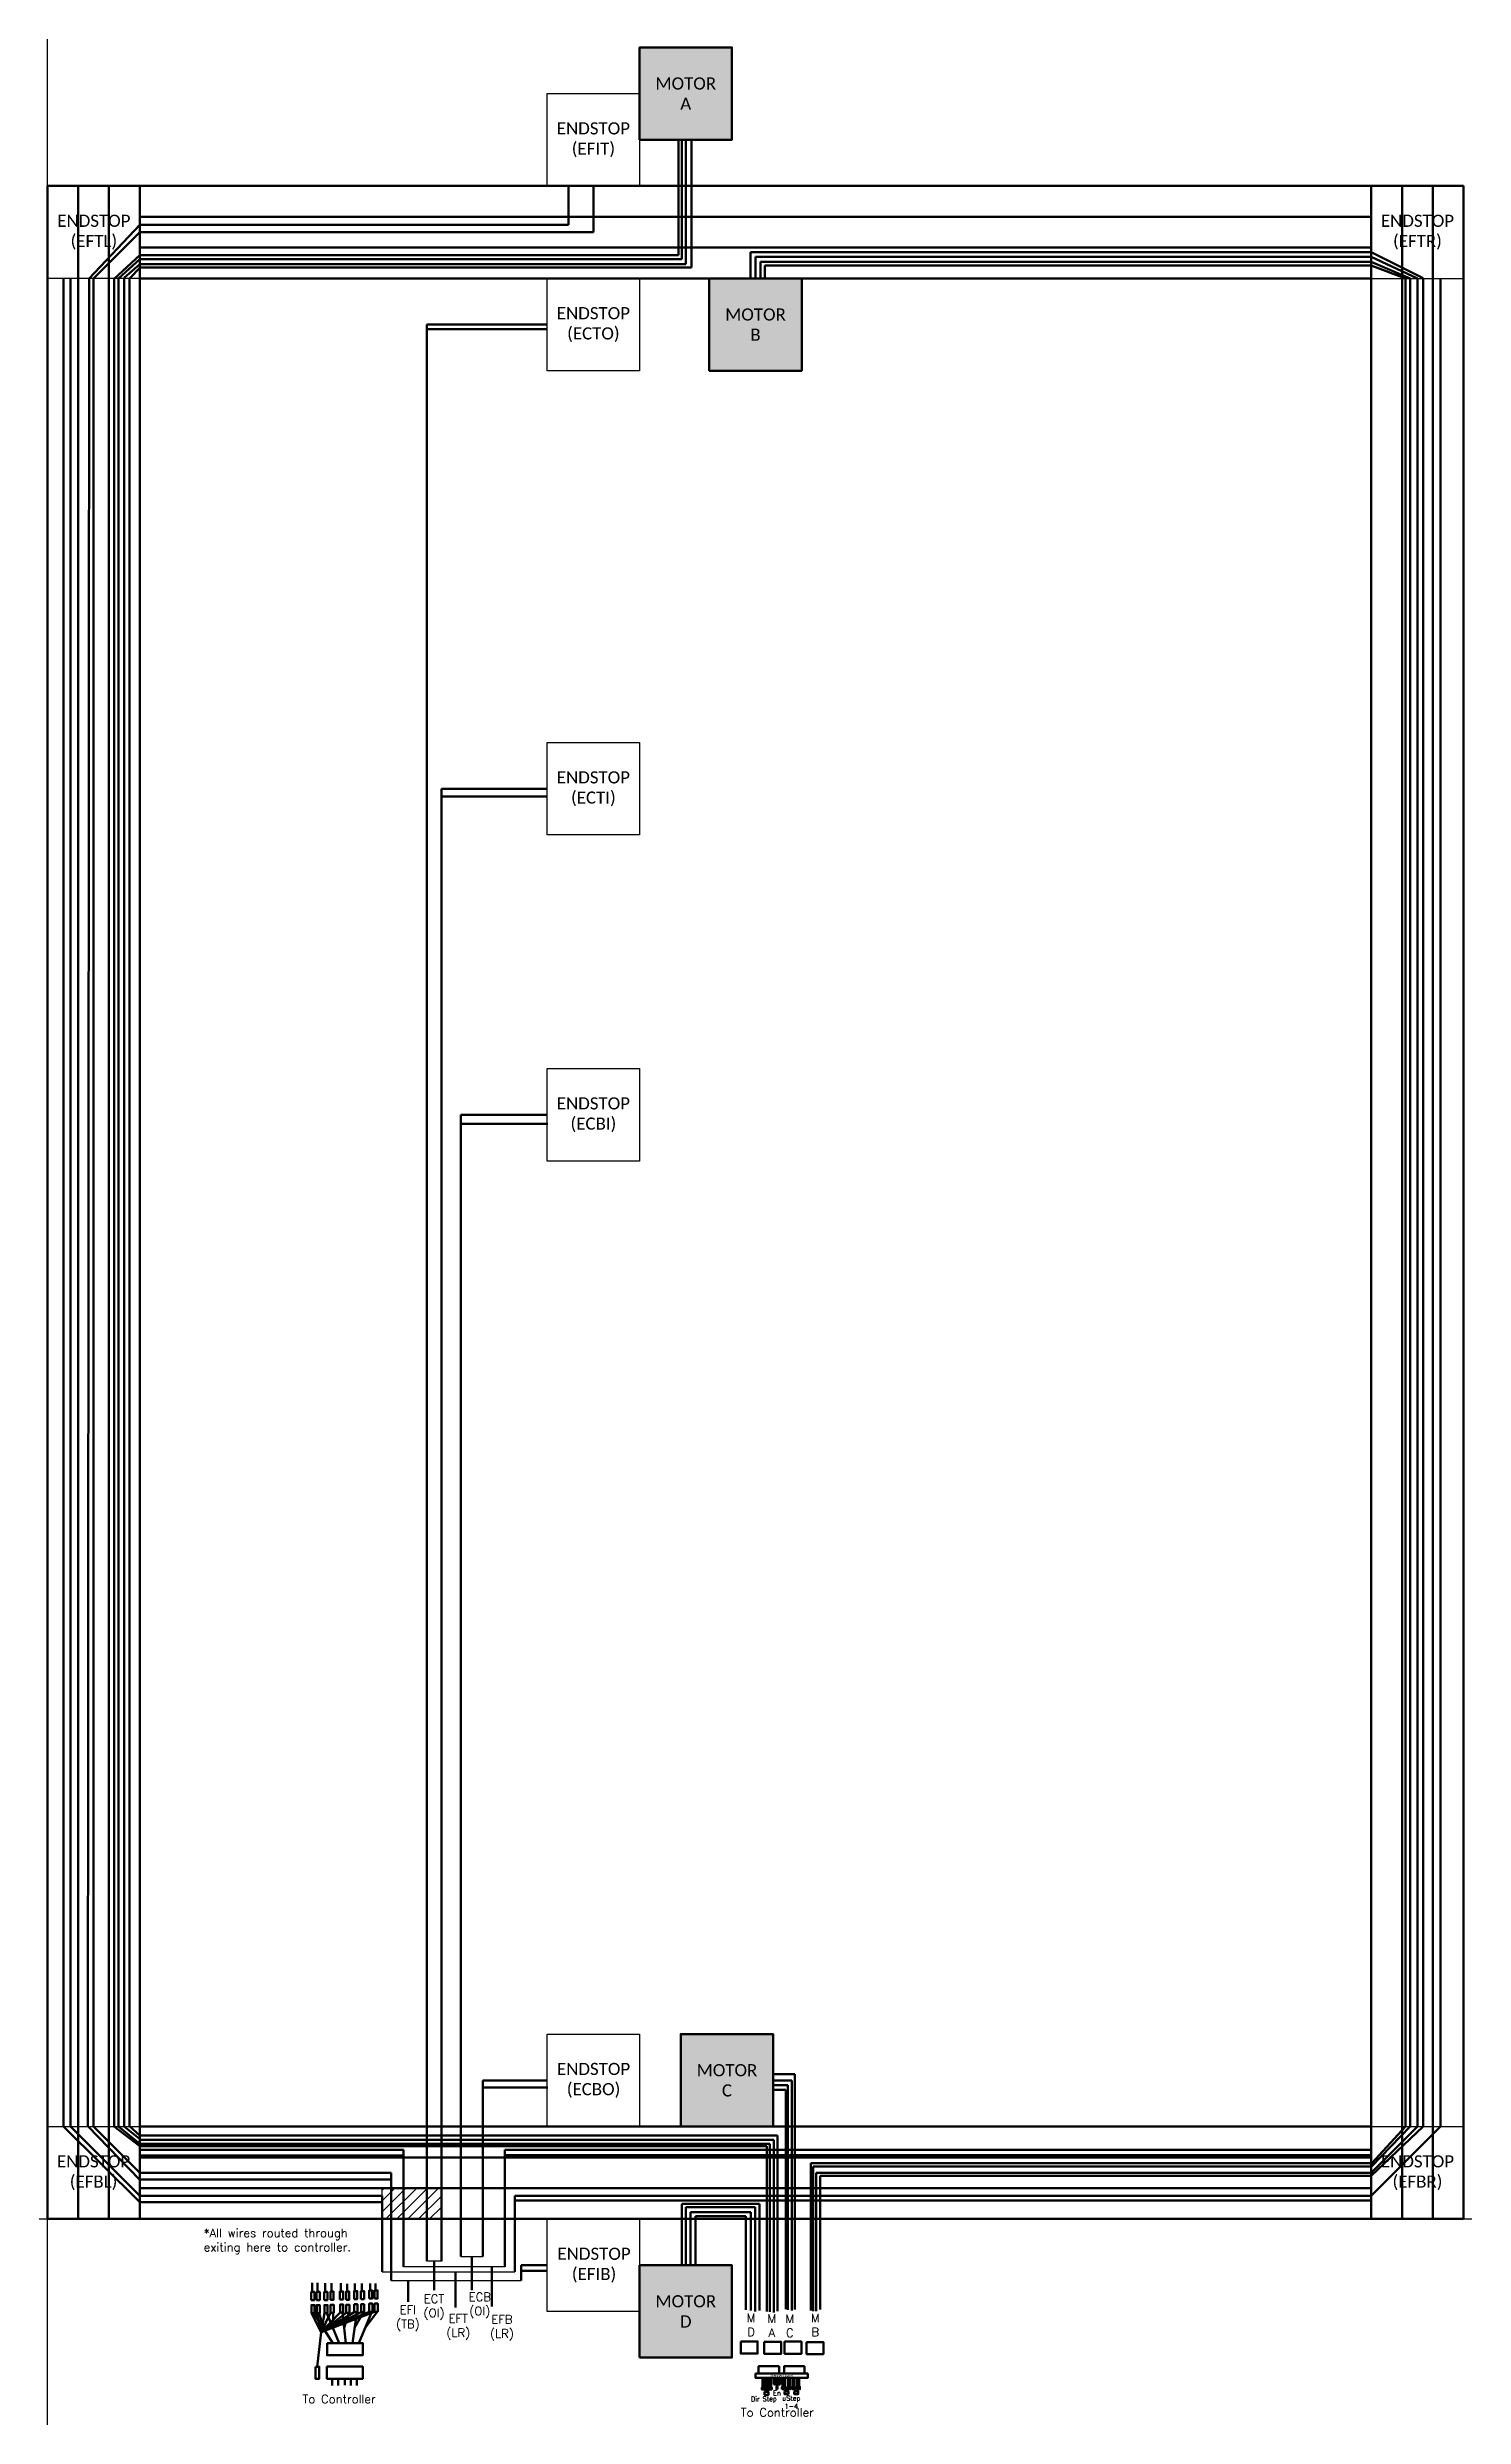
# Model space of a CAD drawing. Header units: millimetres. Extents: x 0 to 584, y 9918 to 19853.
# Drawn here: x 0 to 584, y 9918 to 10895 of the extents above; entities outside this region: 3.
import ezdxf

# ---------------------------------------------------------------- set-up
doc = ezdxf.new("R2010")
doc.units = ezdxf.units.MM
for name, color, linetype, lineweight in [('10 - EDGE VISIBLE', 7, 'Continuous', 50), ('30 - DIMENSION', 1, 'Continuous', 25), ('32 - TEXT', 7, 'Continuous', 25)]:
    doc.layers.add(name, color=color, linetype=linetype, lineweight=lineweight)
for name, color, linetype, lineweight, plot in [('60 - CONTRUCTIONAL', 141, 'Continuous', 25, False), ('ENDSTOP COMMON', 200, 'Continuous', 100, False), ('ENDSTOP SIGNAL', 150, 'Continuous', 100, False), ('STEPPER BLACK', 2, 'Continuous', 100, False), ('STEPPER BLUE', 5, 'Continuous', 100, False), ('STEPPER GREEN', 3, 'Continuous', 100, False), ('STEPPER MOTOR', 2, 'Continuous', 100, False), ('STEPPER RED', 1, 'Continuous', 100, False)]:
    doc.layers.add(name, color=color, linetype=linetype, lineweight=lineweight, plot=plot)
doc.styles.get("Standard").update_dxf_attribs({"font": 'simplex.shx', "height": 3.5})

msp = doc.modelspace()

# ---------------------------------------------------------------- hatches: boundary and pattern name
at = {"layer": '30 - DIMENSION'}
h = msp.add_hatch(dxfattribs=at)
h.set_pattern_fill('ANSI31', color=256, style=0)
h.paths.add_polyline_path([(138.16, 9999.98), (138.16, 10012.68), (162.54, 10012.68), (162.54, 9999.98)])
at = {"layer": 'STEPPER MOTOR'}
h = msp.add_hatch(color=256, dxfattribs=at)
h.set_gradient(color1=(255, 255, 0), color2=(255, 255, 0), one_color=1)
h.paths.add_polyline_path([(244.28, 10857.23), (244.28, 10895.33), (282.38, 10895.33), (282.38, 10857.23)])
h.paths.add_polyline_path([(244.28, 9942.83), (244.28, 9980.93), (282.38, 9980.93), (282.38, 9942.83)])
h = msp.add_hatch(color=256, dxfattribs=at)
h.set_gradient(color1=(255, 255, 0), color2=(255, 255, 0), one_color=1)
h.paths.add_polyline_path([(273.05, 10761.98), (273.05, 10800.08), (311.15, 10800.08), (311.15, 10761.98)])
h = msp.add_hatch(color=256, dxfattribs=at)
h.set_gradient(color1=(255, 255, 0), color2=(255, 255, 0), one_color=1)
h.paths.add_polyline_path([(261.28, 10038.08), (261.28, 10076.18), (299.38, 10076.18), (299.38, 10038.08)])
h = msp.add_hatch(color=256, dxfattribs=at)
h.set_gradient(color1=(255, 255, 0), color2=(255, 255, 0), one_color=1)
h.paths.add_polyline_path([(244.28, 9942.83), (244.28, 9980.93), (282.38, 9980.93), (282.38, 9942.83)])

# ---------------------------------------------------------------- linework, layer by layer
at = {"layer": '10 - EDGE VISIBLE'}
for p, q in [((38.1, 10838.18), (0, 10838.18)), ((0, 10838.18), (0, 9999.98)), ((12.7, 10838.18), (12.7, 9999.98)), ((25.4, 10838.18), (25.4, 9999.98)), ((38.1, 10838.18), (38.1, 10800.08)), ((546.1, 10838.18), (38.1, 10838.18)), ((546.1, 10800.08), (546.1, 10838.18)), ((584.2, 10838.18), (546.1, 10838.18)), ((546.1, 10838.18), (546.1, 9999.98)), ((558.8, 10838.18), (558.8, 9999.98)), ((571.5, 10838.18), (571.5, 9999.98)), ((584.2, 10838.18), (584.2, 10800.08)), ((38.1, 10825.48), (546.1, 10825.48)), ((546.1, 10812.78), (38.1, 10812.78)), ((38.1, 10800.08), (546.1, 10800.08)), ((38.1, 9999.98), (38.1, 10800.08)), ((584.2, 9999.98), (584.2, 10800.08)), ((546.1, 10038.08), (38.1, 10038.08)), ((38.1, 10025.38), (546.1, 10025.38)), ((546.1, 10012.68), (38.1, 10012.68)), ((0, 9999.98), (38.1, 9999.98)), ((38.1, 9999.98), (546.1, 9999.98)), ((546.1, 9999.98), (584.2, 9999.98)), ((295.99, 9929.46), (296.59, 9928.97)), ((296.48, 9928.97), (296.74, 9928.97)), ((296.58, 9928.86), (296.48, 9928.97)), ((296.74, 9928.97), (296.58, 9928.86)), ((296.59, 9928.97), (297.59, 9929.5)), ((303.87, 9929.55), (304.75, 9929.12)), ((304.66, 9929.11), (304.86, 9929.11)), ((304.74, 9929), (304.66, 9929.11)), ((304.86, 9929.11), (304.74, 9929)), ((304.75, 9929.12), (305.72, 9929.61)), ((308, 9929.65), (308.89, 9929.04)), ((308.8, 9929.04), (308.98, 9929.04)), ((308.88, 9928.95), (308.8, 9929.04)), ((308.98, 9929.04), (308.88, 9928.96)), ((308.89, 9929.04), (309.84, 9929.69))]:
    msp.add_line(p, q, dxfattribs=at)
for points in [[(108.87, 9966.57), (108.87, 9969.89), (110.15, 9969.89), (110.15, 9966.57)], [(108.92, 9961.15), (108.92, 9964.46), (110.2, 9964.46), (110.2, 9961.15)], [(111.06, 9966.57), (111.06, 9969.89), (112.34, 9969.89), (112.34, 9966.57)], [(111.11, 9961.15), (111.11, 9964.46), (112.39, 9964.46), (112.39, 9961.15)], [(114.23, 9966.57), (114.23, 9969.89), (115.51, 9969.89), (115.51, 9966.57)], [(114.28, 9961.15), (114.28, 9964.46), (115.56, 9964.46), (115.56, 9961.15)], [(116.79, 9966.7), (116.79, 9970.01), (118.07, 9970.01), (118.07, 9966.7)], [(116.84, 9961.27), (116.84, 9964.58), (118.12, 9964.58), (118.12, 9961.27)], [(120.69, 9966.82), (120.69, 9970.13), (121.97, 9970.13), (121.97, 9966.82)], [(120.74, 9961.39), (120.74, 9964.71), (122.02, 9964.71), (122.02, 9961.39)], [(123.25, 9966.7), (123.25, 9970.01), (124.53, 9970.01), (124.53, 9966.7)], [(123.3, 9961.27), (123.3, 9964.58), (124.58, 9964.58), (124.58, 9961.27)], [(126.54, 9966.94), (126.54, 9970.25), (127.82, 9970.25), (127.82, 9966.94)], [(126.59, 9961.51), (126.59, 9964.83), (127.87, 9964.83), (127.87, 9961.51)], [(129.34, 9966.94), (129.34, 9970.25), (130.62, 9970.25), (130.62, 9966.94)], [(129.39, 9961.51), (129.39, 9964.83), (130.67, 9964.83), (130.67, 9961.51)], [(132.75, 9967.18), (132.75, 9970.5), (134.03, 9970.5), (134.03, 9967.18)], [(132.8, 9961.76), (132.8, 9965.07), (134.08, 9965.07), (134.08, 9961.76)], [(134.95, 9967.18), (134.95, 9970.5), (136.22, 9970.5), (136.22, 9967.18)], [(135, 9961.76), (135, 9965.07), (136.27, 9965.07), (136.27, 9961.76)], [(115.41, 9948.78), (115.41, 9943.78), (130.07, 9943.78), (130.07, 9948.78)], [(285.99, 9949.49), (285.99, 9944.49), (292.94, 9944.49), (292.94, 9949.49)], [(295.69, 9949.36), (295.69, 9944.36), (302.64, 9944.36), (302.64, 9949.36)], [(304.12, 9949.42), (304.12, 9944.43), (311.06, 9944.43), (311.06, 9949.42)], [(313.16, 9949.24), (313.16, 9944.24), (320.11, 9944.24), (320.11, 9949.24)], [(110.57, 9939.05), (110.57, 9934.1), (112.15, 9934.1), (112.15, 9939.05)], [(115.34, 9939.09), (115.34, 9934.09), (130.07, 9934.09), (130.07, 9939.09)], [(292.15, 9936.24), (292.15, 9934.42), (313.62, 9934.42), (313.62, 9936.24)], [(301.84, 9939.29), (301.84, 9936.24), (293.36, 9936.24), (293.36, 9939.29)], [(312.36, 9939.29), (312.36, 9936.24), (303.88, 9936.24), (303.88, 9939.29)], [(294.7, 9930.45), (294.7, 9929.73), (296.69, 9929.73), (296.69, 9930.45)], [(295.8, 9928.67), (295.8, 9927.54), (297.49, 9927.54), (297.49, 9928.67)], [(297.12, 9930.53), (297.12, 9929.7), (298.79, 9929.7), (298.79, 9930.53)], [(301.18, 9929.79), (301.18, 9930.88), (300.72, 9930.88), (300.72, 9929.79)], [(303.03, 9929.78), (303.03, 9930.66), (304.41, 9930.66), (304.41, 9929.78)], [(304, 9928.9), (304, 9927.77), (305.69, 9927.77), (305.69, 9928.9)], [(305.1, 9929.81), (305.1, 9930.69), (306.58, 9930.69), (306.58, 9929.81)], [(307.11, 9929.81), (307.11, 9930.75), (308.46, 9930.75), (308.46, 9929.81)], [(308.07, 9928.9), (308.07, 9927.77), (309.76, 9927.77), (309.76, 9928.9)], [(309.04, 9929.79), (309.04, 9930.78), (310.4, 9930.78), (310.4, 9929.79)]]:
    msp.add_lwpolyline(points, close=True, dxfattribs=at)
at = {"layer": '30 - DIMENSION'}
msp.add_lwpolyline([(138.16, 9999.98), (138.16, 10012.68), (162.54, 10012.68), (162.54, 9999.98)], close=True, dxfattribs=at)
at = {"layer": '32 - TEXT'}
msp.add_line((38.1, 10038.08), (146.96, 10038.08), dxfattribs=at)
at = {"layer": '60 - CONTRUCTIONAL'}
for p, q in [((170.61, 9984.54), (179.61, 9984.54)), ((138.16, 9978.12), (192.85, 9978.12)), ((141.88, 9974.64), (195.41, 9974.64)), ((188.66, 9980.26), (146.96, 9980.26)), ((162.54, 9982.57), (156.54, 9982.57))]:
    msp.add_line(p, q, dxfattribs=at)
for p, direction in [((0, 0), (0, 1)), ((0, 9999.98), (1, 0))]:
    msp.add_xline(p, direction, dxfattribs=at)
for points in [[(206.18, 10838.18), (206.18, 10876.28), (244.28, 10876.28), (244.28, 10838.18)], [(38.1, 10838.18), (38.1, 10800.08), (0, 10800.08), (0, 10838.18)], [(546.1, 10838.18), (546.1, 10800.08), (584.2, 10800.08), (584.2, 10838.18)], [(206.18, 10761.98), (206.18, 10800.08), (244.28, 10800.08), (244.28, 10761.98)], [(206.18, 10570.6), (206.18, 10608.7), (244.28, 10608.7), (244.28, 10570.6)], [(206.18, 10436.18), (206.18, 10474.28), (244.28, 10474.28), (244.28, 10436.18)], [(206.18, 10038.08), (206.18, 10076.18), (244.28, 10076.18), (244.28, 10038.08)], [(0, 9999.98), (0, 10038.08), (38.1, 10038.08), (38.1, 9999.98)], [(546.1, 9999.98), (546.1, 10038.08), (584.2, 10038.08), (584.2, 9999.98)], [(206.18, 9961.88), (206.18, 9999.98), (244.28, 9999.98), (244.28, 9961.88)]]:
    msp.add_lwpolyline(points, close=True, dxfattribs=at)
at = {"layer": 'ENDSTOP COMMON'}
for p, q in [((578.43, 19852.9), (578.43, 19849.18)), ((225.23, 10838.18), (225.23, 10819.13)), ((38.1, 10819.13), (19.05, 10800.08)), ((225.23, 10819.13), (38.1, 10819.13)), ((9.53, 10800.08), (9.53, 10038.08)), ((19.05, 10800.08), (19.05, 10038.08)), ((574.68, 10800.08), (574.68, 10038.08)), ((206.18, 10781.03), (156.54, 10781.03)), ((156.54, 10781.03), (156.54, 9982.57)), ((206.18, 10589.65), (162.54, 10589.65)), ((162.54, 10589.65), (162.54, 9982.57)), ((206.18, 10455.23), (170.61, 10455.23)), ((170.61, 10455.23), (170.61, 9984.54)), ((206.18, 10057.13), (179.61, 10057.13)), ((179.61, 10057.13), (179.61, 9984.54)), ((9.53, 10038.08), (38.1, 10009.5)), ((19.05, 10038.08), (38.1, 10019.03)), ((546.1, 10009.5), (574.68, 10038.08)), ((38.1, 10028.55), (146.96, 10028.55)), ((146.96, 10028.55), (146.96, 9980.26)), ((546.1, 10028.55), (188.66, 10028.55)), ((188.66, 10028.55), (188.66, 9980.26)), ((38.1, 10019.03), (141.88, 10019.03)), ((141.88, 10019.03), (141.88, 9974.64)), ((38.1, 10009.5), (138.16, 10009.5)), ((138.16, 10009.5), (138.16, 9978.12)), ((546.1, 10009.5), (192.85, 10009.5)), ((192.85, 10009.5), (192.85, 9978.12)), ((175.11, 9984.54), (175.11, 9970.59)), ((109.22, 9969.89), (109.22, 9973.64)), ((111.41, 9969.89), (111.41, 9973.59)), ((114.58, 9969.89), (114.58, 9973.54)), ((148.8, 9974.64), (148.8, 9965.79)), ((159.54, 9982.57), (159.54, 9970.67)), ((168.4, 9978.12), (168.4, 9963.5)), ((183.38, 9980.26), (183.38, 9963.96)), ((206.18, 9980.93), (195.41, 9980.93)), ((195.41, 9980.93), (195.41, 9974.64)), ((117.14, 9970.01), (117.14, 9973.49)), ((121.04, 9970.13), (121.04, 9973.49)), ((123.6, 9970.01), (123.6, 9973.28)), ((126.89, 9970.25), (126.89, 9973.36)), ((129.69, 9970.25), (129.69, 9973.33)), ((133.1, 9970.5), (133.1, 9973.41)), ((135.3, 9970.5), (135.3, 9973.33)), ((108.92, 9961.15), (112.99, 9953.29)), ((111.11, 9961.15), (112.99, 9953.29)), ((112.99, 9953.29), (132.8, 9961.76)), ((112.99, 9953.29), (134.95, 9961.76)), ((126.59, 9961.51), (112.99, 9953.29)), ((112.99, 9953.29), (129.39, 9961.51)), ((120.74, 9961.39), (112.99, 9953.29)), ((112.99, 9953.29), (116.84, 9961.27)), ((123.3, 9961.27), (112.99, 9953.29)), ((112.99, 9953.29), (114.28, 9961.15)), ((112.99, 9953.29), (111.36, 9939.05)), ((303.68, 9934.21), (303.68, 9930.29)), ((305.82, 9934.36), (305.82, 9930.7)), ((307.77, 9934.29), (307.77, 9930.63)), ((309.71, 9934.39), (309.71, 9930.73))]:
    msp.add_line(p, q, dxfattribs=at)
at = {"layer": 'ENDSTOP SIGNAL'}
for p, q in [((214.99, 10838.19), (214.99, 10822.2)), ((38.1, 10822.2), (17.22, 10800.08)), ((214.99, 10822.2), (38.1, 10822.2)), ((6.69, 10038.14), (6.69, 10800.08)), ((17.22, 10800.08), (16.67, 10038.08)), ((206.33, 10779.2), (156.54, 10779.2)), ((206.23, 10586.49), (162.54, 10586.49)), ((206.5, 10451.54), (170.61, 10451.54)), ((206.38, 10054.23), (179.61, 10054.23)), ((38.1, 10006.97), (6.69, 10038.14)), ((16.79, 10038.08), (37.99, 10016.26)), ((146.96, 10026.11), (38.1, 10026.11)), ((546.34, 10026.29), (188.66, 10026.29)), ((37.99, 10016.26), (141.88, 10016.26)), ((138.2, 10006.97), (38.1, 10006.97)), ((545.95, 10007.57), (192.85, 10007.57)), ((206.27, 9978.63), (195.41, 9978.63)), ((109.92, 9961.15), (117.78, 9948.77)), ((112.11, 9961.15), (113.85, 9954.96)), ((115.28, 9961.15), (120.3, 9948.8)), ((117.84, 9961.27), (117.84, 9954.86)), ((123.1, 9948.78), (121.74, 9961.39)), ((124.3, 9961.27), (122.42, 9955.09)), ((125.89, 9948.8), (127.59, 9961.51)), ((130.39, 9961.51), (126.74, 9955.16)), ((128.54, 9948.77), (133.8, 9961.76)), ((135.99, 9961.76), (131.17, 9955.26)), ((117.5, 9931.37), (117.5, 9934.09)), ((119.97, 9931.37), (119.97, 9934.09)), ((122.71, 9934.09), (122.71, 9931.41)), ((125.12, 9931.37), (125.12, 9934.09)), ((127.72, 9931.37), (127.72, 9934.09))]:
    msp.add_line(p, q, dxfattribs=at)
at = {"layer": 'STEPPER BLACK'}
for p, q in [((260.35, 10857.19), (260.35, 10809.7)), ((38.1, 10809.7), (27.49, 10799.97)), ((260.35, 10809.7), (38.1, 10809.7)), ((295.9, 10800.19), (295.9, 10805.41)), ((295.9, 10805.41), (546.1, 10805.41)), ((546.1, 10805.41), (560.19, 10800.06)), ((27.49, 10799.97), (27.49, 10038.08)), ((560.19, 10800.06), (560.19, 10038.08)), ((299.47, 10053.26), (304.59, 10053.26)), ((304.59, 10053.26), (304.59, 9962.78)), ((27.49, 10038.08), (38.14, 10029.98)), ((560.19, 10038.08), (546.33, 10022.99)), ((38.14, 10029.98), (296.81, 10029.98)), ((296.81, 10029.98), (296.81, 9961.78)), ((546.33, 10022.99), (314.96, 10022.99)), ((314.96, 10022.99), (314.96, 9962.25)), ((267.4, 9980.99), (267.4, 10001.09)), ((267.4, 10001.09), (288.12, 10001.09)), ((288.12, 10001.09), (288.12, 9962.46)), ((297.32, 9934.42), (297.32, 9930.29)), ((297.89, 9934.42), (297.89, 9930.41)), ((298.56, 9934.42), (298.56, 9930.49))]:
    msp.add_line(p, q, dxfattribs=at)
at = {"layer": 'STEPPER BLUE'}
for p, q in [((265.64, 10804.56), (265.64, 10857.23)), ((33.92, 10800.08), (38.24, 10804.56)), ((38.24, 10804.56), (265.64, 10804.56)), ((290.1, 10800.25), (290.1, 10810.88)), ((290.1, 10810.88), (546.1, 10810.88)), ((546.1, 10810.88), (567.55, 10800.16)), ((33.92, 10038.24), (33.92, 10800.08)), ((567.55, 10800.16), (567.55, 10038.08)), ((299.31, 10059.67), (308.32, 10059.67)), ((308.32, 10059.67), (308.32, 9962.67)), ((38.1, 10034.46), (33.92, 10038.24)), ((301.15, 10034.46), (38.1, 10034.46)), ((301.15, 9961.96), (301.15, 10034.46)), ((567.55, 10038.08), (546.12, 10017.71)), ((546.12, 10017.71), (318.75, 10017.71)), ((318.75, 10017.71), (318.75, 9962.71)), ((261.69, 9981.09), (261.69, 10006.24)), ((261.69, 10006.24), (293.76, 10006.24)), ((293.76, 10006.24), (293.76, 9962.28)), ((295.03, 9934.41), (295.03, 9930.29)), ((295.62, 9934.42), (295.62, 9930.33)), ((296.34, 9934.42), (296.34, 9930.37))]:
    msp.add_line(p, q, dxfattribs=at)
at = {"layer": 'STEPPER GREEN'}
for p, q in [((577.97, 19852.9), (577.97, 19849.18)), ((261.72, 10857.12), (261.72, 10808.01)), ((38.1, 10808.01), (29.32, 10799.98)), ((261.72, 10808.01), (38.1, 10808.01)), ((294.11, 10800.24), (294.11, 10806.94)), ((294.11, 10806.94), (546.1, 10806.94)), ((546.1, 10806.94), (562.19, 10800.09)), ((29.32, 10799.98), (29.32, 10038.08)), ((562.19, 10800.09), (562.19, 10038.08)), ((299.62, 10055.16), (305.47, 10055.16)), ((305.47, 10055.16), (305.47, 9962.55)), ((29.32, 10038.08), (38.15, 10030.93)), ((562.19, 10038.08), (546.18, 10021.6)), ((38.15, 10030.93), (298.05, 10030.93)), ((298.05, 10030.93), (298.05, 9961.7)), ((546.18, 10021.6), (315.85, 10021.6)), ((315.85, 10021.6), (315.85, 9961.99)), ((265.25, 9980.99), (265.25, 10002.8)), ((265.25, 10002.8), (290.11, 10002.8)), ((290.11, 10002.8), (290.11, 9962.23)), ((309.35, 9934.44), (309.35, 9930.57)), ((303.26, 9934.21), (303.26, 9930.4)), ((305.46, 9934.42), (305.46, 9930.55)), ((307.41, 9934.34), (307.41, 9930.47))]:
    msp.add_line(p, q, dxfattribs=at)
at = {"layer": 'STEPPER MOTOR'}
for points in [[(244.28, 10857.23), (244.28, 10895.33), (282.38, 10895.33), (282.38, 10857.23)], [(273.05, 10761.98), (273.05, 10800.08), (311.15, 10800.08), (311.15, 10761.98)], [(261.28, 10038.08), (261.28, 10076.18), (299.38, 10076.18), (299.38, 10038.08)], [(244.28, 9942.83), (244.28, 9980.93), (282.38, 9980.93), (282.38, 9942.83)]]:
    msp.add_lwpolyline(points, close=True, dxfattribs=at)
at = {"layer": 'STEPPER RED'}
for p, q in [((578.85, 19852.9), (578.85, 19849.34)), ((263.33, 10857.23), (263.33, 10805.97)), ((38.1, 10805.97), (31.69, 10800.26)), ((263.33, 10805.97), (38.1, 10805.97)), ((292.1, 10800.08), (292.1, 10808.95)), ((292.1, 10808.95), (546.1, 10808.95)), ((546.1, 10808.95), (565.15, 10800.08)), ((31.69, 10800.26), (31.69, 10038.08)), ((565.15, 10800.08), (565.15, 10038.08)), ((299.38, 10057.13), (307.08, 10057.14)), ((307.08, 10057.14), (307.08, 9962.22)), ((31.69, 10038.08), (38.62, 10032.64)), ((38.62, 10032.64), (299.66, 10032.64)), ((299.66, 10032.64), (299.66, 9961.48)), ((565.15, 10038.08), (546.1, 10019.03)), ((546.1, 10019.03), (317.17, 10019.03)), ((317.17, 10019.03), (317.17, 9961.98)), ((263.33, 9980.93), (263.33, 10004.85)), ((263.33, 10004.85), (291.97, 10004.85)), ((291.97, 10004.85), (291.97, 9961.82)), ((299.67, 9934.42), (299.67, 9931.74)), ((299.67, 9931.74), (302.28, 9931.74)), ((300.59, 9934.42), (300.59, 9931.74)), ((300.98, 9931.74), (300.98, 9930.01)), ((301.48, 9934.42), (301.48, 9931.74)), ((302.28, 9934.42), (302.28, 9931.74)), ((304.14, 9934.16), (304.14, 9930.34)), ((306.24, 9934.36), (306.24, 9930.6)), ((308.18, 9934.29), (308.18, 9930.53)), ((310.12, 9934.39), (310.12, 9930.62))]:
    msp.add_line(p, q, dxfattribs=at)

# ---------------------------------------------------------------- texts
at = {"layer": '10 - EDGE VISIBLE', "insert": (292.15, 9935.87), "char_height": 1, "width": 21.4625, "attachment_point": 1}
msp.add_mtext('{\\pxqc;\\fCalibri|b0|i0|c0|p0;Stepper Board}', dxfattribs=at)
at = {"layer": '30 - DIMENSION', "insert": (64.5, 9995.97), "char_height": 3.5, "width": 67.5333, "attachment_point": 1}
msp.add_mtext('{*All wires routed through exiting here to controller. }', dxfattribs=at)
at = {"layer": '32 - TEXT'}
for s, insert, char_height, width, attachment_point in [('{\\pxqc;\\fCalibri|b0|i0|c0|p0;MOTOR\\PA}', (263.33, 10876.28), 5, 38.1, 5), ('{\\pxqc;\\fCalibri|b0|i0|c0|p0;ENDSTOP\\P(EFIT)}', (225.23, 10857.23), 5, 38.1, 5), ('{\\pxqc;\\fCalibri|b0|i0|c0|p0;ENDSTOP\\P(EFTL)}', (19.18, 10819.13), 5, 37.8355, 5), ('{\\pxqc;\\fCalibri|b0|i0|c0|p0;ENDSTOP\\P(EFTR)}', (565.15, 10819.13), 5, 38.1, 5), ('{\\pxqc;\\fCalibri|b0|i0|c0|p0;ENDSTOP\\P(ECTO)}', (225.23, 10781.03), 5, 38.1, 5), ('{\\fCalibri|b0|i0|c0|p0;MOTOR\\PB}', (292.1, 10781.03), 5, 38.1, 5), ('{\\pxqc;\\fCalibri|b0|i0|c0|p0;ENDSTOP\\P(ECTI)}', (225.23, 10589.65), 5, 38.1, 5), ('{\\pxqc;\\fCalibri|b0|i0|c0|p0;ENDSTOP\\P(ECBI)}', (225.23, 10455.23), 5, 38.1, 5), ('{\\pxqc;\\fCalibri|b0|i0|c0|p0;ENDSTOP\\P(ECBO)}', (225.3, 10057.13), 5, 38.2412, 5), ('{\\pxqc;\\fCalibri|b0|i0|c0|p0;MOTOR\\PC}', (280.33, 10057.13), 5, 38.1, 5), ('{\\pxqc;\\fCalibri|b0|i0|c0|p0;ENDSTOP\\P(EFBL)}', (19.05, 10019.03), 5, 38.1, 5), ('{\\pxqc;\\fCalibri|b0|i0|c0|p0;ENDSTOP\\P(EFBR)}', (565.15, 10019.03), 5, 38.1, 5), ('{\\pxqc;\\fCalibri|b0|i0|c0|p0;ENDSTOP\\P(EFIB)}', (225.5, 9980.93), 5, 38.6378, 5), ('{\\pxqc;EFI\\P(TB)}', (148.72, 9959.01), 3.5, 9.7486, 5), ('{\\pxqc;ECT\\P(OI)}', (159.49, 9963.58), 3.5, 9.7486, 5), ('{\\pxqc;ECB\\P(OI)}', (178.36, 9964.36), 3.5, 9.7486, 5), ('{\\pxqc;\\fCalibri|b0|i0|c0|p0;MOTOR\\PD}', (263.33, 9961.88), 5, 38.1, 5), ('{\\pxqc;EFT\\P(LR)}', (169.48, 9955.46), 3.5, 9.7486, 5), ('{\\pxqc;EFB\\P(LR)}', (187.5, 9955.07), 3.5, 9.7486, 5), ('{M\\PD}', (290.26, 9956.32), 3.5, 9.7486, 5), ('{M\\PA}', (298.84, 9956.05), 3.5, 9.7486, 5), ('{M\\PC}', (306.29, 9955.95), 3.5, 9.7486, 5), ('{M\\PB}', (316.76, 9956.26), 3.5, 9.7486, 5), ('{To Controller}', (105.26, 9927.5), 3.5, 36.7476, 1), ('{Dir}', (291.99, 9925.78), 2, 9.7486, 5), ('{Step}', (297.94, 9925.5), 2, 9.7486, 5), ('{En}', (301, 9928.26), 2, 9.7486, 5), ('{uStep\\P1-4}', (306.88, 9924.42), 2, 9.7486, 5), ('{To Controller}', (286.01, 9921.99), 3.5, 36.7476, 1)]:
    msp.add_mtext(s, dxfattribs=dict(at, insert=insert, char_height=char_height, width=width, attachment_point=attachment_point))

doc.saveas('drawing.dxf')
